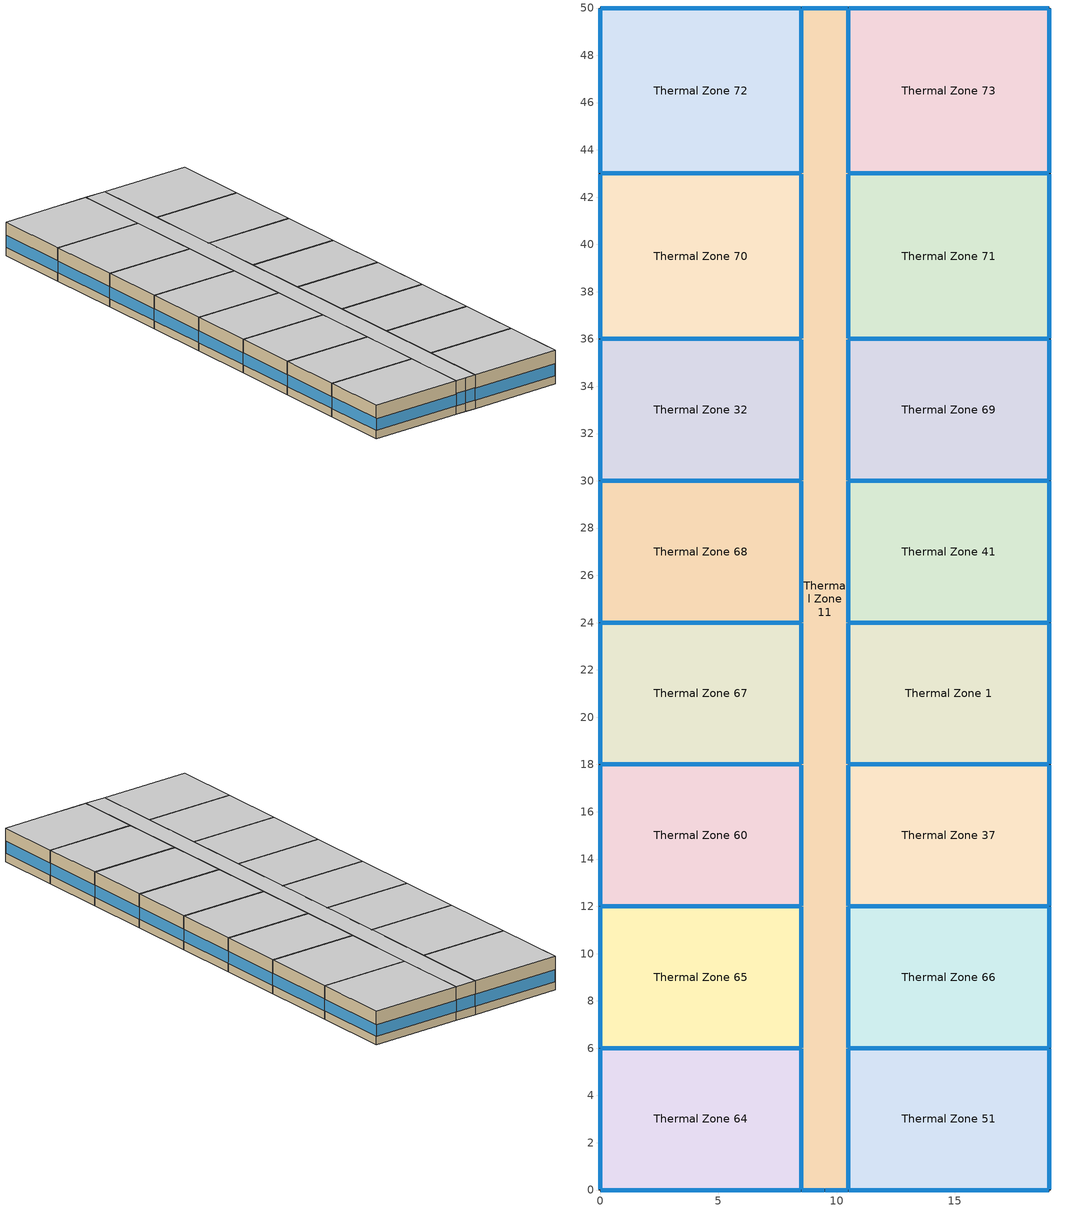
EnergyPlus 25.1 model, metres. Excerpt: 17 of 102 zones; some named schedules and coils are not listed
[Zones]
Thermal Zone 1
 floor to Thermal Zone 23 (Typical Interior Floor): 19,24 19,18 10.5,18 10.5,24 z9.14
 wall outside (Surface 416 c tbd (R 0.8x Solar 1.0x Therm 1.0x)): 19,18 19,24 z9.14:12.19
 wall to Thermal Zone 37 (Typical Interior Wall): 10.5,18 19,18 z9.14:12.19
 wall to Thermal Zone 11 (Typical Interior Wall): 10.5,24 10.5,18 z9.14:12.19
 wall to Thermal Zone 41 (Typical Interior Wall): 19,24 10.5,24 z9.14:12.19
 window (Customized Fenestration: u=3.36): 19,18.03 19,23.97 z9.91:10.98
 window inside (Typical Interior Window): 10.53,18 18.97,18 / 18.97,24 10.53,24 z10.14:11.06; 10.5,23.97 10.5,18.03 z10.14:11.07
 ceiling to Thermal Zone 82 (Typical Interior Ceiling): 19,18 19,24 10.5,24 10.5,18 z12.19
Thermal Zone 11
 floor to Thermal Zone 49 (Typical Interior Floor): 10.5,50 10.5,0 8.5,0 8.5,50 z9.14
 wall outside (Surface 360 c tbd (R 0.8x Solar 1.0x Therm 1.0x)): 9.5,0 10.5,0 z9.14:12.19
 wall outside (Surface 361 c tbd (R 0.8x Solar 1.0x Therm 1.0x)): 8.5,0 9.5,0 z9.14:12.19
 wall outside (Surface 370 c tbd (R 0.8x Solar 1.0x Therm 1.0x)): 10.5,50 8.5,50 z9.14:12.19
 wall to Thermal Zone 51 (Typical Interior Wall): 10.5,0 10.5,6 z9.14:12.19
 wall to Thermal Zone 64 (Typical Interior Wall): 8.5,6 8.5,0 z9.14:12.19
 wall to Thermal Zone 65 (Typical Interior Wall): 8.5,12 8.5,6 z9.14:12.19
 wall to Thermal Zone 60 (Typical Interior Wall): 8.5,18 8.5,12 z9.14:12.19
 wall to Thermal Zone 67 (Typical Interior Wall): 8.5,24 8.5,18 z9.14:12.19
 wall to Thermal Zone 68 (Typical Interior Wall): 8.5,30 8.5,24 z9.14:12.19
 wall to Thermal Zone 32 (Typical Interior Wall): 8.5,36 8.5,30 z9.14:12.19
 wall to Thermal Zone 70 (Typical Interior Wall): 8.5,43 8.5,36 z9.14:12.19
 wall to Thermal Zone 72 (Typical Interior Wall): 8.5,50 8.5,43 z9.14:12.19
 wall to Thermal Zone 73 (Typical Interior Wall): 10.5,43 10.5,50 z9.14:12.19
 wall to Thermal Zone 71 (Typical Interior Wall): 10.5,36 10.5,43 z9.14:12.19
 wall to Thermal Zone 69 (Typical Interior Wall): 10.5,30 10.5,36 z9.14:12.19
 wall to Thermal Zone 41 (Typical Interior Wall): 10.5,24 10.5,30 z9.14:12.19
 wall to Thermal Zone 37 (Typical Interior Wall): 10.5,12 10.5,18 z9.14:12.19
 wall to Thermal Zone 66 (Typical Interior Wall): 10.5,6 10.5,12 z9.14:12.19
 window inside (Typical Interior Window): 10.5,0.03 10.5,5.97 / 8.5,5.97 8.5,0.03 / 8.5,11.97 8.5,6.03 / 8.5,17.97 8.5,12.03 / 8.5,23.97 8.5,18.03 / 8.5,29.97 8.5,24.03 / 8.5,35.97 8.5,30.03 / 8.5,42.97 8.5,36.03 / 8.5,49.97 8.5,43.03 / 10.5,43.03 10.5,49.97 / 10.5,36.03 10.5,42.97 / 10.5,30.03 10.5,35.97 / 10.5,24.03 10.5,29.97 / 10.5,12.03 10.5,17.97 / 10.5,6.03 10.5,11.97 z10.14:11.07
 window (Customized Fenestration: u=3.36): 9.53,0 10.47,0 / 8.53,0 9.47,0 z9.91:11.03; 10.47,50 8.53,50 z9.91:11
 ceiling to Thermal Zone 75 (Typical Interior Ceiling): 10.5,0 10.5,50 8.5,50 8.5,0 z12.19
Thermal Zone 32
 floor to Thermal Zone 62 (Typical Interior Floor): 8.5,36 8.5,30 0,30 0,36 z9.14
 wall outside (Surface 434 c tbd (R 0.8x Solar 1.0x Therm 1.0x)): 0,36 0,30 z9.14:12.19
 wall to Thermal Zone 70 (Typical Interior Wall): 8.5,36 0,36 z9.14:12.19
 wall to Thermal Zone 68 (Typical Interior Wall): 0,30 8.5,30 z9.14:12.19
 window (Customized Fenestration: u=3.36): 0,35.97 0,30.03 z9.91:10.98
 window inside (Typical Interior Window): 8.47,36 0.03,36 / 0.03,30 8.47,30 z10.14:11.06
 ceiling to Thermal Zone 85 (Typical Interior Ceiling): 8.5,30 8.5,36 0,36 0,30 z12.19
Thermal Zone 37
 floor to Thermal Zone 56 (Typical Interior Floor): 19,18 19,12 10.5,12 10.5,18 z9.14
 wall outside (Surface 404 c tbd (R 0.8x Solar 1.0x Therm 1.0x)): 19,12 19,18 z9.14:12.19
 wall to Thermal Zone 66 (Typical Interior Wall): 10.5,12 19,12 z9.14:12.19
 window (Customized Fenestration: u=3.36): 19,12.03 19,17.97 z9.91:10.98
 window inside (Typical Interior Window): 10.53,12 18.97,12 z10.14:11.06
 ceiling to Thermal Zone 80 (Typical Interior Ceiling): 19,12 19,18 10.5,18 10.5,12 z12.19
Thermal Zone 41
 floor to Thermal Zone 35 (Typical Interior Floor): 19,30 19,24 10.5,24 10.5,30 z9.14
 wall outside (Surface 428 c tbd (R 0.8x Solar 1.0x Therm 1.0x)): 19,24 19,30 z9.14:12.19
 wall to Thermal Zone 69 (Typical Interior Wall): 19,30 10.5,30 z9.14:12.19
 window (Customized Fenestration: u=3.36): 19,24.03 19,29.97 z9.91:10.98
 window inside (Typical Interior Window): 18.97,30 10.53,30 z10.14:11.06
 ceiling to Thermal Zone 28 (Typical Interior Ceiling): 19,24 19,30 10.5,30 10.5,24 z12.19
Thermal Zone 51
 floor to Thermal Zone 50 (Typical Interior Floor): 19,6 19,0 10.5,0 10.5,6 z9.14
 wall outside (Surface 380 c tbd (R 0.8x Solar 1.0x Therm 1.0x)): 19,0 19,6 z9.14:12.19
 wall outside (Surface 381 c tbd (R 0.8x Solar 1.0x Therm 1.0x)): 10.5,0 19,0 z9.14:12.19
 wall to Thermal Zone 66 (Typical Interior Wall): 19,6 10.5,6 z9.14:12.19
 window (Customized Fenestration: u=3.36): 19,0.03 19,5.97 / 10.53,0 18.97,0 z9.91:10.98
 window inside (Typical Interior Window): 18.97,6 10.53,6 z10.14:11.06
 ceiling to Thermal Zone 76 (Typical Interior Ceiling): 19,0 19,6 10.5,6 10.5,0 z12.19
Thermal Zone 60
 floor to Thermal Zone 54 (Typical Interior Floor): 8.5,18 8.5,12 0,12 0,18 z9.14
 wall outside (Surface 400 c tbd (R 0.8x Solar 1.0x Therm 1.0x)): 0,18 0,12 z9.14:12.19
 wall to Thermal Zone 65 (Typical Interior Wall): 0,12 8.5,12 z9.14:12.19
 wall to Thermal Zone 67 (Typical Interior Wall): 8.5,18 0,18 z9.14:12.19
 window inside (Typical Interior Window): 0.03,12 8.47,12 / 8.47,18 0.03,18 z10.14:11.06
 window (Customized Fenestration: u=3.36): 0,17.97 0,12.03 z9.91:10.98
 ceiling to Thermal Zone 79 (Typical Interior Ceiling): 8.5,12 8.5,18 0,18 0,12 z12.19
Thermal Zone 64
 floor to Thermal Zone 47 (Typical Interior Floor): 8.5,6 8.5,0 0,0 0,6 z9.14
 wall outside (Surface 354 c tbd (R 0.8x Solar 1.0x Therm 1.0x)): 0,0 8.5,0 z9.14:12.19
 wall outside (Surface 355 c tbd (R 0.8x Solar 1.0x Therm 1.0x)): 0,6 0,0 z9.14:12.19
 wall to Thermal Zone 65 (Typical Interior Wall): 8.5,6 0,6 z9.14:12.19
 window (Customized Fenestration: u=3.36): 0.03,0 8.47,0 / 0,5.97 0,0.03 z9.91:10.98
 window inside (Typical Interior Window): 8.47,6 0.03,6 z10.14:11.06
 ceiling to Thermal Zone 74 (Typical Interior Ceiling): 8.5,0 8.5,6 0,6 0,0 z12.19
Thermal Zone 65
 floor to Thermal Zone 53 (Typical Interior Floor): 0,12 8.5,12 8.5,6 0,6 z9.14
 wall outside (Surface 388 c tbd (R 0.8x Solar 1.0x Therm 1.0x)): 0,12 0,6 z9.14:12.19
 window (Customized Fenestration: u=3.36): 0,11.97 0,6.03 z9.91:10.98
 ceiling to Thermal Zone 77 (Typical Interior Ceiling): 8.5,6 8.5,12 0,12 0,6 z12.19
Thermal Zone 66
 floor to Thermal Zone 14 (Typical Interior Floor): 19,12 19,6 10.5,6 10.5,12 z9.14
 wall outside (Surface 392 c tbd (R 0.8x Solar 1.0x Therm 1.0x)): 19,6 19,12 z9.14:12.19
 window (Customized Fenestration: u=3.36): 19,6.03 19,11.97 z9.91:10.98
 ceiling to Thermal Zone 78 (Typical Interior Ceiling): 19,6 19,12 10.5,12 10.5,6 z12.19
Thermal Zone 67
 floor to Thermal Zone 59 (Typical Interior Floor): 8.5,24 8.5,18 0,18 0,24 z9.14
 wall outside (Surface 412 c tbd (R 0.8x Solar 1.0x Therm 1.0x)): 0,24 0,18 z9.14:12.19
 wall to Thermal Zone 68 (Typical Interior Wall): 8.5,24 0,24 z9.14:12.19
 window (Customized Fenestration: u=3.36): 0,23.97 0,18.03 z9.91:10.98
 window inside (Typical Interior Window): 8.47,24 0.03,24 z10.14:11.06
 ceiling to Thermal Zone 81 (Typical Interior Ceiling): 8.5,18 8.5,24 0,24 0,18 z12.19
Thermal Zone 68
 floor to Thermal Zone 61 (Typical Interior Floor): 8.5,30 8.5,24 0,24 0,30 z9.14
 wall outside (Surface 422 c tbd (R 0.8x Solar 1.0x Therm 1.0x)): 0,30 0,24 z9.14:12.19
 window (Customized Fenestration: u=3.36): 0,29.97 0,24.03 z9.91:10.98
 ceiling to Thermal Zone 83 (Typical Interior Ceiling): 8.5,24 8.5,30 0,30 0,24 z12.19
Thermal Zone 69
 floor to Thermal Zone 58 (Typical Interior Floor): 19,36 19,30 10.5,30 10.5,36 z9.14
 wall outside (Surface 440 c tbd (R 0.8x Solar 1.0x Therm 1.0x)): 19,30 19,36 z9.14:12.19
 wall to Thermal Zone 71 (Typical Interior Wall): 19,36 10.5,36 z9.14:12.19
 window (Customized Fenestration: u=3.36): 19,30.03 19,35.97 z9.91:10.98
 window inside (Typical Interior Window): 18.97,36 10.53,36 z10.14:11.06
 ceiling to Thermal Zone 86 (Typical Interior Ceiling): 19,30 19,36 10.5,36 10.5,30 z12.19
Thermal Zone 70
 floor to Thermal Zone 42 (Typical Interior Floor): 8.5,43 8.5,36 0,36 0,43 z9.14
 wall outside (Surface 446 c tbd (R 0.8x Solar 1.0x Therm 1.0x)): 0,43 0,36 z9.14:12.19
 wall to Thermal Zone 72 (Typical Interior Wall): 8.5,43 0,43 z9.14:12.19
 window (Customized Fenestration: u=3.36): 0,42.97 0,36.03 z9.91:10.98
 window inside (Typical Interior Window): 8.47,43 0.03,43 z10.14:11.06
 ceiling to Thermal Zone 87 (Typical Interior Ceiling): 8.5,36 8.5,43 0,43 0,36 z12.19
Thermal Zone 71
 floor to Thermal Zone 63 (Typical Interior Floor): 19,43 19,36 10.5,36 10.5,43 z9.14
 wall outside (Surface 452 c tbd (R 0.8x Solar 1.0x Therm 1.0x)): 19,36 19,43 z9.14:12.19
 wall to Thermal Zone 73 (Typical Interior Wall): 19,43 10.5,43 z9.14:12.19
 window (Customized Fenestration: u=3.36): 19,36.03 19,42.97 z9.91:10.98
 window inside (Typical Interior Window): 18.97,43 10.53,43 z10.14:11.06
 ceiling to Thermal Zone 88 (Typical Interior Ceiling): 19,36 19,43 10.5,43 10.5,36 z12.19
Thermal Zone 72
 floor to Thermal Zone 52 (Typical Interior Floor): 8.5,50 8.5,43 0,43 0,50 z9.14
 wall outside (Surface 458 c tbd (R 0.8x Solar 1.0x Therm 1.0x)): 0,50 0,43 z9.14:12.19
 wall outside (Surface 459 c tbd (R 0.8x Solar 1.0x Therm 1.0x)): 8.5,50 0,50 z9.14:12.19
 window (Customized Fenestration: u=3.36): 0,49.97 0,43.03 / 8.47,50 0.03,50 z9.91:10.98
 ceiling to Thermal Zone 89 (Typical Interior Ceiling): 8.5,43 8.5,50 0,50 0,43 z12.19
Thermal Zone 73
 floor to Thermal Zone 20 (Typical Interior Floor): 19,50 19,43 10.5,43 10.5,50 z9.14
 wall outside (Surface 465 c tbd (R 0.8x Solar 1.0x Therm 1.0x)): 19,50 10.5,50 z9.14:12.19
 wall outside (Surface 466 c tbd (R 0.8x Solar 1.0x Therm 1.0x)): 19,43 19,50 z9.14:12.19
 window (Customized Fenestration: u=3.36): 18.97,50 10.53,50 / 19,43.03 19,49.97 z9.91:10.98
 ceiling to Thermal Zone 90 (Typical Interior Ceiling): 19,43 19,50 10.5,50 10.5,43 z12.19
[Building]
Building 1
[Site:Location]
Montreal-Trudeau Intl AP: Latitude {deg}=45.4706; Longitude {deg}=-73.7408; Time Zone {hr}=-5; Elevation {m}=36; Keep Site Location Information=No
[SizingPeriod:DesignDay] Month=7; Day of Month=21; Day Type=SummerDesignDay; Daily Dry-Bulb Temperature Range {deltaC}=9.3; Dry-Bulb Temperature Range Modifier Type=DefaultMultipliers; Barometric Pressure {Pa}=100893; Wind Speed {m/s}=4.9; Wind Direction {deg}=220; Rain Indicator=No; Snow Indicator=No; Daylight Saving Time Indicator=No; Solar Model Indicator=ASHRAETau; ASHRAE Clear Sky Optical Depth for Beam Irradiance (taub)=0.465; ASHRAE Clear Sky Optical Depth for Diffuse Irradiance (taud)=1.966; Begin Environment Reset Mode=FullResetAtBeginEnvironment
Name | Maximum Dry-Bulb Temperature {C} | Humidity Condition Type | Wetbulb or DewPoint at Maximum Dry-Bulb {C} | Enthalpy at Maximum Dry-Bulb {J/kg}
Montreal Int'l Ann Clg .4% Condns DB=>MWB | 30 | Wetbulb | 22.1
Montreal Int'l Ann Clg .4% Condns DP=>MDB | 26 | Dewpoint | 21.6
Montreal Int'l Ann Clg .4% Condns Enth=>MDB | 28.1 | Enthalpy |  | 69300
Montreal Int'l Ann Clg .4% Condns WB=>MDB | 28.1 | Wetbulb | 23.2
[Material] Thermal Absorptance=0.9
Name | Roughness | Thickness {m} | Conductivity {W/m-K} | Density {kg/m3} | Specific Heat {J/kg-K} | Solar Absorptance | Visible Absorptance
100mm Normalweight concrete floor | MediumRough | 0.1016 | 2.31045 | 2322 | 832.557 | 0.7 | 0.7
AQNC2024brick (fired clay) (R 0.8x Solar 1.0x Therm 1.0x) 100; AQNC2024brick (fired clay) (R 0.8x Solar 1.0x Therm 1.0x) 101; AQNC2024brick (fired clay) (R 0.8x Solar 1.0x Therm 1.0x) 102; AQNC2024brick (fired clay) (R 0.8x Solar 1.0x Therm 1.0x) 103; AQNC2024brick (fired clay) (R 0.8x Solar 1.0x Therm 1.0x) 106; AQNC2024brick (fired clay) (R 0.8x Solar 1.0x Therm 1.0x) 107; AQNC2024brick (fired clay) (R 0.8x Solar 1.0x Therm 1.0x) 108; AQNC2024brick (fired clay) (R 0.8x Solar 1.0x Therm 1.0x) 109; AQNC2024brick (fired clay) (R 0.8x Solar 1.0x Therm 1.0x) 110; AQNC2024brick (fired clay) (R 0.8x Solar 1.0x Therm 1.0x) 111; AQNC2024brick (fired clay) (R 0.8x Solar 1.0x Therm 1.0x) 112; AQNC2024brick (fired clay) (R 0.8x Solar 1.0x Therm 1.0x) 28; AQNC2024brick (fired clay) (R 0.8x Solar 1.0x Therm 1.0x) 31; AQNC2024brick (fired clay) (R 0.8x Solar 1.0x Therm 1.0x) 40; AQNC2024brick (fired clay) (R 0.8x Solar 1.0x Therm 1.0x) 43; AQNC2024brick (fired clay) (R 0.8x Solar 1.0x Therm 1.0x) 48; AQNC2024brick (fired clay) (R 0.8x Solar 1.0x Therm 1.0x) 56; AQNC2024brick (fired clay) (R 0.8x Solar 1.0x Therm 1.0x) 67; AQNC2024brick (fired clay) (R 0.8x Solar 1.0x Therm 1.0x) 83; AQNC2024brick (fired clay) (R 0.8x Solar 1.0x Therm 1.0x) 85; AQNC2024brick (fired clay) (R 0.8x Solar 1.0x Therm 1.0x) 87; AQNC2024brick (fired clay) (R 0.8x Solar 1.0x Therm 1.0x) 97; AQNC2024brick (fired clay) (R 0.8x Solar 1.0x Therm 1.0x) 98 | MediumRough | 0.08 | 1.43 | 2400 | 840 | 0.7 | 0.7
AQNC2024gypsum board (R 0.8x Solar 1.0x Therm 1.0x) 100; AQNC2024gypsum board (R 0.8x Solar 1.0x Therm 1.0x) 101; AQNC2024gypsum board (R 0.8x Solar 1.0x Therm 1.0x) 102; AQNC2024gypsum board (R 0.8x Solar 1.0x Therm 1.0x) 103; AQNC2024gypsum board (R 0.8x Solar 1.0x Therm 1.0x) 106; AQNC2024gypsum board (R 0.8x Solar 1.0x Therm 1.0x) 107; AQNC2024gypsum board (R 0.8x Solar 1.0x Therm 1.0x) 108; AQNC2024gypsum board (R 0.8x Solar 1.0x Therm 1.0x) 109; AQNC2024gypsum board (R 0.8x Solar 1.0x Therm 1.0x) 110; AQNC2024gypsum board (R 0.8x Solar 1.0x Therm 1.0x) 111; AQNC2024gypsum board (R 0.8x Solar 1.0x Therm 1.0x) 112; AQNC2024gypsum board (R 0.8x Solar 1.0x Therm 1.0x) 28; AQNC2024gypsum board (R 0.8x Solar 1.0x Therm 1.0x) 31; AQNC2024gypsum board (R 0.8x Solar 1.0x Therm 1.0x) 40; AQNC2024gypsum board (R 0.8x Solar 1.0x Therm 1.0x) 43; AQNC2024gypsum board (R 0.8x Solar 1.0x Therm 1.0x) 48; AQNC2024gypsum board (R 0.8x Solar 1.0x Therm 1.0x) 56; AQNC2024gypsum board (R 0.8x Solar 1.0x Therm 1.0x) 67; AQNC2024gypsum board (R 0.8x Solar 1.0x Therm 1.0x) 83; AQNC2024gypsum board (R 0.8x Solar 1.0x Therm 1.0x) 85; AQNC2024gypsum board (R 0.8x Solar 1.0x Therm 1.0x) 87; AQNC2024gypsum board (R 0.8x Solar 1.0x Therm 1.0x) 97; AQNC2024gypsum board (R 0.8x Solar 1.0x Therm 1.0x) 98 | MediumRough | 0.08 | 0.159 | 800 | 1090 | 0.7 | 0.7
AQNC2024Stucco 25 mm (R 0.8x Solar 1.0x Therm 1.0x) 100; AQNC2024Stucco 25 mm (R 0.8x Solar 1.0x Therm 1.0x) 101; AQNC2024Stucco 25 mm (R 0.8x Solar 1.0x Therm 1.0x) 102; AQNC2024Stucco 25 mm (R 0.8x Solar 1.0x Therm 1.0x) 103; AQNC2024Stucco 25 mm (R 0.8x Solar 1.0x Therm 1.0x) 106; AQNC2024Stucco 25 mm (R 0.8x Solar 1.0x Therm 1.0x) 107; AQNC2024Stucco 25 mm (R 0.8x Solar 1.0x Therm 1.0x) 108; AQNC2024Stucco 25 mm (R 0.8x Solar 1.0x Therm 1.0x) 109; AQNC2024Stucco 25 mm (R 0.8x Solar 1.0x Therm 1.0x) 110; AQNC2024Stucco 25 mm (R 0.8x Solar 1.0x Therm 1.0x) 111; AQNC2024Stucco 25 mm (R 0.8x Solar 1.0x Therm 1.0x) 112; AQNC2024Stucco 25 mm (R 0.8x Solar 1.0x Therm 1.0x) 28; AQNC2024Stucco 25 mm (R 0.8x Solar 1.0x Therm 1.0x) 31; AQNC2024Stucco 25 mm (R 0.8x Solar 1.0x Therm 1.0x) 40; AQNC2024Stucco 25 mm (R 0.8x Solar 1.0x Therm 1.0x) 43; AQNC2024Stucco 25 mm (R 0.8x Solar 1.0x Therm 1.0x) 48; AQNC2024Stucco 25 mm (R 0.8x Solar 1.0x Therm 1.0x) 56; AQNC2024Stucco 25 mm (R 0.8x Solar 1.0x Therm 1.0x) 67; AQNC2024Stucco 25 mm (R 0.8x Solar 1.0x Therm 1.0x) 83; AQNC2024Stucco 25 mm (R 0.8x Solar 1.0x Therm 1.0x) 85; AQNC2024Stucco 25 mm (R 0.8x Solar 1.0x Therm 1.0x) 87; AQNC2024Stucco 25 mm (R 0.8x Solar 1.0x Therm 1.0x) 97; AQNC2024Stucco 25 mm (R 0.8x Solar 1.0x Therm 1.0x) 98 | MediumRough | 0.02 | 0.159 | 800 | 1090 | 0.7 | 0.7
G01 13mm gypsum board | Smooth | 0.0127 | 0.160031 | 800.001 | 1090.73 | 0.7 | 0.5
G05 25mm wood | MediumSmooth | 0.0254 | 0.15 | 608 | 1630 | 0.5 | 0.5
Surface 354 m tbd (R 0.8x Solar 1.0x Therm 1.0x); Surface 381 m tbd (R 0.8x Solar 1.0x Therm 1.0x); Surface 459 m tbd (R 0.8x Solar 1.0x Therm 1.0x); Surface 465 m tbd (R 0.8x Solar 1.0x Therm 1.0x) | MediumRough | 0.08 | 0.101879 | 15 | 1500 | 0.7 | 0.7
Surface 355 m tbd (R 0.8x Solar 1.0x Therm 1.0x); Surface 380 m tbd (R 0.8x Solar 1.0x Therm 1.0x) | MediumRough | 0.08 | 0.104865 | 15 | 1500 | 0.7 | 0.7
Surface 360 m tbd (R 0.8x Solar 1.0x Therm 1.0x); Surface 361 m tbd (R 0.8x Solar 1.0x Therm 1.0x) | MediumRough | 0.08 | 0.124682 | 15 | 1500 | 0.7 | 0.7
Surface 370 m tbd (R 0.8x Solar 1.0x Therm 1.0x) | MediumRough | 0.08 | 0.109301 | 15 | 1500 | 0.7 | 0.7
Surface 388 m tbd (R 0.8x Solar 1.0x Therm 1.0x); Surface 392 m tbd (R 0.8x Solar 1.0x Therm 1.0x); Surface 400 m tbd (R 0.8x Solar 1.0x Therm 1.0x); Surface 404 m tbd (R 0.8x Solar 1.0x Therm 1.0x); Surface 412 m tbd (R 0.8x Solar 1.0x Therm 1.0x); Surface 416 m tbd (R 0.8x Solar 1.0x Therm 1.0x); Surface 422 m tbd (R 0.8x Solar 1.0x Therm 1.0x); Surface 428 m tbd (R 0.8x Solar 1.0x Therm 1.0x); Surface 434 m tbd (R 0.8x Solar 1.0x Therm 1.0x); Surface 440 m tbd (R 0.8x Solar 1.0x Therm 1.0x) | MediumRough | 0.08 | 0.0995079 | 15 | 1500 | 0.7 | 0.7
Surface 446 m tbd (R 0.8x Solar 1.0x Therm 1.0x); Surface 452 m tbd (R 0.8x Solar 1.0x Therm 1.0x) | MediumRough | 0.08 | 0.0988219 | 15 | 1500 | 0.7 | 0.7
Surface 458 m tbd (R 0.8x Solar 1.0x Therm 1.0x); Surface 466 m tbd (R 0.8x Solar 1.0x Therm 1.0x) | MediumRough | 0.08 | 0.103414 | 15 | 1500 | 0.7 | 0.7
[Material:NoMass]
CP02 CARPET PAD 3: Roughness=Smooth; Thermal Resistance {m2-K/W}=0.21648; Thermal Absorptance=0.9; Solar Absorptance=0.7; Visible Absorptance=0.8
[WindowMaterial:Glazing]
Clear 3mm 1: Optical Data Type=SpectralAverage; Thickness {m}=0.003; Solar Transmittance at Normal Incidence=0.837; Front Side Solar Reflectance at Normal Incidence=0.075; Back Side Solar Reflectance at Normal Incidence=0.075; Visible Transmittance at Normal Incidence=0.898; Front Side Visible Reflectance at Normal Incidence=0.081; Back Side Visible Reflectance at Normal Incidence=0.081; Infrared Transmittance at Normal Incidence=0; Front Side Infrared Hemispherical Emissivity=0.84; Back Side Infrared Hemispherical Emissivity=0.84; Conductivity {W/m-K}=0.9; Dirt Correction Factor for Solar and Visible Transmittance=1; Solar Diffusing=No
[WindowMaterial:SimpleGlazingSystem]
Fenestration U=3.32 0.66 1: U-Factor {W/m2-K}=3.32; Solar Heat Gain Coefficient=0.66; Visible Transmittance=0.21
[Construction]
Customized Fenestration: u=3.36: Fenestration U=3.32 0.66 1
Interior Partition 1: G05 25mm wood
Surface 354 c tbd (R 0.8x Solar 1.0x Therm 1.0x): AQNC2024Stucco 25 mm (R 0.8x Solar 1.0x Therm 1.0x) 48, AQNC2024brick (fired clay) (R 0.8x Solar 1.0x Therm 1.0x) 48, Surface 354 m tbd (R 0.8x Solar 1.0x Therm 1.0x), AQNC2024gypsum board (R 0.8x Solar 1.0x Therm 1.0x) 48
Surface 355 c tbd (R 0.8x Solar 1.0x Therm 1.0x): AQNC2024Stucco 25 mm (R 0.8x Solar 1.0x Therm 1.0x) 97, AQNC2024brick (fired clay) (R 0.8x Solar 1.0x Therm 1.0x) 97, Surface 355 m tbd (R 0.8x Solar 1.0x Therm 1.0x), AQNC2024gypsum board (R 0.8x Solar 1.0x Therm 1.0x) 97
Surface 360 c tbd (R 0.8x Solar 1.0x Therm 1.0x): AQNC2024Stucco 25 mm (R 0.8x Solar 1.0x Therm 1.0x) 67, AQNC2024brick (fired clay) (R 0.8x Solar 1.0x Therm 1.0x) 67, Surface 360 m tbd (R 0.8x Solar 1.0x Therm 1.0x), AQNC2024gypsum board (R 0.8x Solar 1.0x Therm 1.0x) 67
Surface 361 c tbd (R 0.8x Solar 1.0x Therm 1.0x): AQNC2024Stucco 25 mm (R 0.8x Solar 1.0x Therm 1.0x) 28, AQNC2024brick (fired clay) (R 0.8x Solar 1.0x Therm 1.0x) 28, Surface 361 m tbd (R 0.8x Solar 1.0x Therm 1.0x), AQNC2024gypsum board (R 0.8x Solar 1.0x Therm 1.0x) 28
Surface 370 c tbd (R 0.8x Solar 1.0x Therm 1.0x): AQNC2024Stucco 25 mm (R 0.8x Solar 1.0x Therm 1.0x) 43, AQNC2024brick (fired clay) (R 0.8x Solar 1.0x Therm 1.0x) 43, Surface 370 m tbd (R 0.8x Solar 1.0x Therm 1.0x), AQNC2024gypsum board (R 0.8x Solar 1.0x Therm 1.0x) 43
Surface 380 c tbd (R 0.8x Solar 1.0x Therm 1.0x): AQNC2024Stucco 25 mm (R 0.8x Solar 1.0x Therm 1.0x) 100, AQNC2024brick (fired clay) (R 0.8x Solar 1.0x Therm 1.0x) 100, Surface 380 m tbd (R 0.8x Solar 1.0x Therm 1.0x), AQNC2024gypsum board (R 0.8x Solar 1.0x Therm 1.0x) 100
Surface 381 c tbd (R 0.8x Solar 1.0x Therm 1.0x): AQNC2024Stucco 25 mm (R 0.8x Solar 1.0x Therm 1.0x) 101, AQNC2024brick (fired clay) (R 0.8x Solar 1.0x Therm 1.0x) 101, Surface 381 m tbd (R 0.8x Solar 1.0x Therm 1.0x), AQNC2024gypsum board (R 0.8x Solar 1.0x Therm 1.0x) 101
Surface 388 c tbd (R 0.8x Solar 1.0x Therm 1.0x): AQNC2024Stucco 25 mm (R 0.8x Solar 1.0x Therm 1.0x) 87, AQNC2024brick (fired clay) (R 0.8x Solar 1.0x Therm 1.0x) 87, Surface 388 m tbd (R 0.8x Solar 1.0x Therm 1.0x), AQNC2024gypsum board (R 0.8x Solar 1.0x Therm 1.0x) 87
Surface 392 c tbd (R 0.8x Solar 1.0x Therm 1.0x): AQNC2024Stucco 25 mm (R 0.8x Solar 1.0x Therm 1.0x) 102, AQNC2024brick (fired clay) (R 0.8x Solar 1.0x Therm 1.0x) 102, Surface 392 m tbd (R 0.8x Solar 1.0x Therm 1.0x), AQNC2024gypsum board (R 0.8x Solar 1.0x Therm 1.0x) 102
Surface 400 c tbd (R 0.8x Solar 1.0x Therm 1.0x): AQNC2024Stucco 25 mm (R 0.8x Solar 1.0x Therm 1.0x) 31, AQNC2024brick (fired clay) (R 0.8x Solar 1.0x Therm 1.0x) 31, Surface 400 m tbd (R 0.8x Solar 1.0x Therm 1.0x), AQNC2024gypsum board (R 0.8x Solar 1.0x Therm 1.0x) 31
Surface 404 c tbd (R 0.8x Solar 1.0x Therm 1.0x): AQNC2024Stucco 25 mm (R 0.8x Solar 1.0x Therm 1.0x) 103, AQNC2024brick (fired clay) (R 0.8x Solar 1.0x Therm 1.0x) 103, Surface 404 m tbd (R 0.8x Solar 1.0x Therm 1.0x), AQNC2024gypsum board (R 0.8x Solar 1.0x Therm 1.0x) 103
Surface 412 c tbd (R 0.8x Solar 1.0x Therm 1.0x): AQNC2024Stucco 25 mm (R 0.8x Solar 1.0x Therm 1.0x) 56, AQNC2024brick (fired clay) (R 0.8x Solar 1.0x Therm 1.0x) 56, Surface 412 m tbd (R 0.8x Solar 1.0x Therm 1.0x), AQNC2024gypsum board (R 0.8x Solar 1.0x Therm 1.0x) 56
Surface 416 c tbd (R 0.8x Solar 1.0x Therm 1.0x): AQNC2024Stucco 25 mm (R 0.8x Solar 1.0x Therm 1.0x) 85, AQNC2024brick (fired clay) (R 0.8x Solar 1.0x Therm 1.0x) 85, Surface 416 m tbd (R 0.8x Solar 1.0x Therm 1.0x), AQNC2024gypsum board (R 0.8x Solar 1.0x Therm 1.0x) 85
Surface 422 c tbd (R 0.8x Solar 1.0x Therm 1.0x): AQNC2024Stucco 25 mm (R 0.8x Solar 1.0x Therm 1.0x) 106, AQNC2024brick (fired clay) (R 0.8x Solar 1.0x Therm 1.0x) 106, Surface 422 m tbd (R 0.8x Solar 1.0x Therm 1.0x), AQNC2024gypsum board (R 0.8x Solar 1.0x Therm 1.0x) 106
Surface 428 c tbd (R 0.8x Solar 1.0x Therm 1.0x): AQNC2024Stucco 25 mm (R 0.8x Solar 1.0x Therm 1.0x) 98, AQNC2024brick (fired clay) (R 0.8x Solar 1.0x Therm 1.0x) 98, Surface 428 m tbd (R 0.8x Solar 1.0x Therm 1.0x), AQNC2024gypsum board (R 0.8x Solar 1.0x Therm 1.0x) 98
Surface 434 c tbd (R 0.8x Solar 1.0x Therm 1.0x): AQNC2024Stucco 25 mm (R 0.8x Solar 1.0x Therm 1.0x) 107, AQNC2024brick (fired clay) (R 0.8x Solar 1.0x Therm 1.0x) 107, Surface 434 m tbd (R 0.8x Solar 1.0x Therm 1.0x), AQNC2024gypsum board (R 0.8x Solar 1.0x Therm 1.0x) 107
Surface 440 c tbd (R 0.8x Solar 1.0x Therm 1.0x): AQNC2024Stucco 25 mm (R 0.8x Solar 1.0x Therm 1.0x) 108, AQNC2024brick (fired clay) (R 0.8x Solar 1.0x Therm 1.0x) 108, Surface 440 m tbd (R 0.8x Solar 1.0x Therm 1.0x), AQNC2024gypsum board (R 0.8x Solar 1.0x Therm 1.0x) 108
Surface 446 c tbd (R 0.8x Solar 1.0x Therm 1.0x): AQNC2024Stucco 25 mm (R 0.8x Solar 1.0x Therm 1.0x) 109, AQNC2024brick (fired clay) (R 0.8x Solar 1.0x Therm 1.0x) 109, Surface 446 m tbd (R 0.8x Solar 1.0x Therm 1.0x), AQNC2024gypsum board (R 0.8x Solar 1.0x Therm 1.0x) 109
Surface 452 c tbd (R 0.8x Solar 1.0x Therm 1.0x): AQNC2024Stucco 25 mm (R 0.8x Solar 1.0x Therm 1.0x) 83, AQNC2024brick (fired clay) (R 0.8x Solar 1.0x Therm 1.0x) 83, Surface 452 m tbd (R 0.8x Solar 1.0x Therm 1.0x), AQNC2024gypsum board (R 0.8x Solar 1.0x Therm 1.0x) 83
Surface 458 c tbd (R 0.8x Solar 1.0x Therm 1.0x): AQNC2024Stucco 25 mm (R 0.8x Solar 1.0x Therm 1.0x) 40, AQNC2024brick (fired clay) (R 0.8x Solar 1.0x Therm 1.0x) 40, Surface 458 m tbd (R 0.8x Solar 1.0x Therm 1.0x), AQNC2024gypsum board (R 0.8x Solar 1.0x Therm 1.0x) 40
Surface 459 c tbd (R 0.8x Solar 1.0x Therm 1.0x): AQNC2024Stucco 25 mm (R 0.8x Solar 1.0x Therm 1.0x) 110, AQNC2024brick (fired clay) (R 0.8x Solar 1.0x Therm 1.0x) 110, Surface 459 m tbd (R 0.8x Solar 1.0x Therm 1.0x), AQNC2024gypsum board (R 0.8x Solar 1.0x Therm 1.0x) 110
Surface 465 c tbd (R 0.8x Solar 1.0x Therm 1.0x): AQNC2024Stucco 25 mm (R 0.8x Solar 1.0x Therm 1.0x) 111, AQNC2024brick (fired clay) (R 0.8x Solar 1.0x Therm 1.0x) 111, Surface 465 m tbd (R 0.8x Solar 1.0x Therm 1.0x), AQNC2024gypsum board (R 0.8x Solar 1.0x Therm 1.0x) 111
Surface 466 c tbd (R 0.8x Solar 1.0x Therm 1.0x): AQNC2024Stucco 25 mm (R 0.8x Solar 1.0x Therm 1.0x) 112, AQNC2024brick (fired clay) (R 0.8x Solar 1.0x Therm 1.0x) 112, Surface 466 m tbd (R 0.8x Solar 1.0x Therm 1.0x), AQNC2024gypsum board (R 0.8x Solar 1.0x Therm 1.0x) 112
Typical Interior Ceiling: CP02 CARPET PAD 3, 100mm Normalweight concrete floor
Typical Interior Floor: 100mm Normalweight concrete floor, CP02 CARPET PAD 3
Typical Interior Wall: G01 13mm gypsum board, G01 13mm gypsum board
Typical Interior Window: Clear 3mm 1
[Zone] Multiplier=1; Part of Total Floor Area=Yes
Thermal Zone 1; Thermal Zone 11; Thermal Zone 32; Thermal Zone 37; Thermal Zone 41; Thermal Zone 51; Thermal Zone 60; Thermal Zone 64; Thermal Zone 65; Thermal Zone 66; Thermal Zone 67; Thermal Zone 68; Thermal Zone 69; Thermal Zone 70; Thermal Zone 71; Thermal Zone 72; Thermal Zone 73
[Space]
Name | Zone | Space Type
Space 409 | Thermal Zone 1 | MURB small 1
Space 402 | Thermal Zone 11 | MURB lobby 1
Space 412 | Thermal Zone 32 | MURB small 1
Space 407 | Thermal Zone 37 | MURB small 1
Space 411 | Thermal Zone 41 | MURB small 1
Space 403 | Thermal Zone 51 | MURB small 1
Space 406 | Thermal Zone 60 | MURB small 1
Space 401 | Thermal Zone 64 | MURB small 1
Space 404 | Thermal Zone 65 | MURB small 1
Space 405 | Thermal Zone 66 | MURB small 1
Space 408 | Thermal Zone 67 | MURB small 1
Space 410 | Thermal Zone 68 | MURB small 1
Space 413 | Thermal Zone 69 | MURB small 1
Space 414 | Thermal Zone 70 | MURB small 1
Space 415 | Thermal Zone 71 | MURB small 1
Space 416 | Thermal Zone 72 | MURB small 1
Space 417 | Thermal Zone 73 | MURB small 1
[SpaceList]
MURB small 1: Space 409, Space 101, Space 108, Space 603, Space 104, Space 105, Space 103, Space 106, Space 107, Space 215, Space 109, Space 305, Space 110, Space 203, Space 201, Space 111, Space 112, Space 317, Space 113, Space 114, Space 309, Space 115, Space 614, Space 116, Space 117, Space 511, Space 206, Space 204, Space 205, Space 207, Space 311, Space 208, Space 407, Space 209, Space 210, Space 211, Space 314, Space 212, Space 213, Space 214, Space 216, Space 301, Space 217, Space 303, Space 403, Space 316, Space 304, Space 306, Space 611, Space 307, Space 608, Space 313, Space 308, Space 406, Space 310, Space 312, Space 315, Space 401, Space 506, Space 404, Space 405, Space 408, Space 410, Space 411, Space 412, Space 413, Space 414, Space 415, Space 416, Space 417, Space 501, Space 503, Space 504, Space 505, Space 507, Space 508, Space 509, Space 617, Space 510, Space 604, Space 512, Space 513, Space 514, Space 515, Space 516, Space 517, Space 601, Space 602, Space 605, Space 606, Space 607, Space 609, Space 610, Space 612, Space 613, Space 615, Space 616
MURB lobby 1: Space 102, Space 402, Space 202, Space 302, Space 502
[InternalMass] Construction=Interior Partition 1
Name | Zone or ZoneList | Space or SpaceList | Surface Area {m2}
Space 409 Internal Mass 1 | Thermal Zone 1 | Space 409 | 102
Space 407 Internal Mass 1 | Thermal Zone 37 | Space 407 | 102
Space 403 Internal Mass 1 | Thermal Zone 51 | Space 403 | 102
Space 406 Internal Mass 1 | Thermal Zone 60 | Space 406 | 102
Space 401 Internal Mass 1 | Thermal Zone 64 | Space 401 | 102
Space 404 Internal Mass 1 | Thermal Zone 65 | Space 404 | 102
Space 405 Internal Mass 1 | Thermal Zone 66 | Space 405 | 102
Space 408 Internal Mass 1 | Thermal Zone 67 | Space 408 | 102
Space 410 Internal Mass 1 | Thermal Zone 68 | Space 410 | 102
Space 411 Internal Mass 1 | Thermal Zone 41 | Space 411 | 102
Space 412 Internal Mass 1 | Thermal Zone 32 | Space 412 | 102
Space 413 Internal Mass 1 | Thermal Zone 69 | Space 413 | 102
Space 414 Internal Mass 1 | Thermal Zone 70 | Space 414 | 119
Space 415 Internal Mass 1 | Thermal Zone 71 | Space 415 | 119
Space 416 Internal Mass 1 | Thermal Zone 72 | Space 416 | 119
Space 417 Internal Mass 1 | Thermal Zone 73 | Space 417 | 119
Space 402 Internal Mass 2 | Thermal Zone 11 | Space 402 | 200
[Lights]
Lights 1: Zone or ZoneList or Space or SpaceList=MURB small 1; Schedule=Eclairageint 1; Design Level Calculation Method=LightingLevel; Lighting Level {W}=241.35; Fraction Radiant=0.4; Fraction Visible=0.2; Fraction Replaceable=1
[People]
People 2: Zone or ZoneList or Space or SpaceList=MURB small 1; Number of People Schedule=MidriseApartment Apartment Occ 2; Number of People Calculation Method=People/Area; People per Floor Area {person/m2}=0.0283091; Fraction Radiant=0.3; Activity Level Schedule=MidriseApartment Activity 2
[ElectricEquipment] Zone or ZoneList or Space or SpaceList=MURB small 1; Design Level Calculation Method=EquipmentLevel
Name | Schedule | Design Level {W} | Fraction Latent | Fraction Radiant | Fraction Lost
Electric Equipment 10 5.0 percent reduction | Secheuse | 262.865 | 0 | 0.2 | 0.8
Electric Equipment 2 5.0 percent reduction | Autres | 703 |  | 0.2
Electric Equipment 4 5.0 percent reduction | Chaufeau | 894.52 | 0.1 | 0 | 0.9
Electric Equipment 5 5.0 percent reduction | Congelateur | 16.5775 | 0.1 | 0 | 0.9
Electric Equipment 6 5.0 percent reduction | Fourcuisiniere | 297.35 | 0.1 | 0.2 | 0.1
Electric Equipment 7 5.0 percent reduction | Laveuse | 26.429 | 0 | 0.2 | 0.1
Electric Equipment 8 5.0 percent reduction | Lavevaisselle | 29.0605 | 0.1 | 0.1 | 0.8
Electric Equipment 9 5.0 percent reduction | Refrigerateur | 110.941 | 0.1 | 0 | 0
[ZoneInfiltration:DesignFlowRate] Design Flow Rate Calculation Method=Flow/ExteriorArea; Flow Rate per Exterior Surface Area {m3/s-m2}=0.00070258; Constant Term Coefficient=0.107472; Temperature Term Coefficient=0.0119911; Velocity Term Coefficient=0; Velocity Squared Term Coefficient=0.0134792; Density Basis=Outdoor
Name | Zone or ZoneList or Space or SpaceList | Schedule
Space 409 HVAC Off Infiltration | Space 409 | Infiltration HVAC Off Schedule
Space 409 HVAC On Infiltration | Space 409 | Infiltration HVAC On Schedule
Space 402 HVAC Off Infiltration | Space 402 | Infiltration HVAC Off Schedule
Space 402 HVAC On Infiltration | Space 402 | Infiltration HVAC On Schedule
Space 412 HVAC Off Infiltration | Space 412 | Infiltration HVAC Off Schedule
Space 412 HVAC On Infiltration | Space 412 | Infiltration HVAC On Schedule
Space 407 HVAC Off Infiltration | Space 407 | Infiltration HVAC Off Schedule
Space 407 HVAC On Infiltration | Space 407 | Infiltration HVAC On Schedule
Space 411 HVAC Off Infiltration | Space 411 | Infiltration HVAC Off Schedule
Space 411 HVAC On Infiltration | Space 411 | Infiltration HVAC On Schedule
Space 403 HVAC Off Infiltration | Space 403 | Infiltration HVAC Off Schedule
Space 403 HVAC On Infiltration | Space 403 | Infiltration HVAC On Schedule
Space 406 HVAC Off Infiltration | Space 406 | Infiltration HVAC Off Schedule
Space 406 HVAC On Infiltration | Space 406 | Infiltration HVAC On Schedule
Space 401 HVAC Off Infiltration | Space 401 | Infiltration HVAC Off Schedule
Space 401 HVAC On Infiltration | Space 401 | Infiltration HVAC On Schedule
Space 404 HVAC Off Infiltration | Space 404 | Infiltration HVAC Off Schedule
Space 404 HVAC On Infiltration | Space 404 | Infiltration HVAC On Schedule
Space 405 HVAC Off Infiltration | Space 405 | Infiltration HVAC Off Schedule
Space 405 HVAC On Infiltration | Space 405 | Infiltration HVAC On Schedule
Space 408 HVAC Off Infiltration | Space 408 | Infiltration HVAC Off Schedule
Space 408 HVAC On Infiltration | Space 408 | Infiltration HVAC On Schedule
Space 410 HVAC Off Infiltration | Space 410 | Infiltration HVAC Off Schedule
Space 410 HVAC On Infiltration | Space 410 | Infiltration HVAC On Schedule
Space 413 HVAC Off Infiltration | Space 413 | Infiltration HVAC Off Schedule
Space 413 HVAC On Infiltration | Space 413 | Infiltration HVAC On Schedule
Space 414 HVAC Off Infiltration | Space 414 | Infiltration HVAC Off Schedule
Space 414 HVAC On Infiltration | Space 414 | Infiltration HVAC On Schedule
Space 415 HVAC Off Infiltration | Space 415 | Infiltration HVAC Off Schedule
Space 415 HVAC On Infiltration | Space 415 | Infiltration HVAC On Schedule
Space 416 HVAC Off Infiltration | Space 416 | Infiltration HVAC Off Schedule
Space 416 HVAC On Infiltration | Space 416 | Infiltration HVAC On Schedule
Space 417 HVAC Off Infiltration | Space 417 | Infiltration HVAC Off Schedule
Space 417 HVAC On Infiltration | Space 417 | Infiltration HVAC On Schedule
[ZoneControl:Thermostat] Temperature Difference Between Cutout And Setpoint {deltaC}=0
Name | Zone or ZoneList | Control Type Schedule | Control 1
Thermal Zone 1 Thermostat | Thermal Zone 1 | Thermal Zone 1 Thermostat Schedule | Thermostat Setpoint Dual Setpoint 1
Thermal Zone 11 Thermostat | Thermal Zone 11 | Thermal Zone 11 Thermostat Schedule | Thermostat Setpoint Dual Setpoint 53
Thermal Zone 32 Thermostat | Thermal Zone 32 | Thermal Zone 32 Thermostat Schedule | Thermostat Setpoint Dual Setpoint 27
Thermal Zone 37 Thermostat | Thermal Zone 37 | Thermal Zone 37 Thermostat Schedule | Thermostat Setpoint Dual Setpoint 34
Thermal Zone 41 Thermostat | Thermal Zone 41 | Thermal Zone 41 Thermostat Schedule | Thermostat Setpoint Dual Setpoint 54
Thermal Zone 51 Thermostat | Thermal Zone 51 | Thermal Zone 51 Thermostat Schedule | Thermostat Setpoint Dual Setpoint 4
Thermal Zone 60 Thermostat | Thermal Zone 60 | Thermal Zone 60 Thermostat Schedule | Thermostat Setpoint Dual Setpoint 60
Thermal Zone 64 Thermostat | Thermal Zone 64 | Thermal Zone 64 Thermostat Schedule | Thermostat Setpoint Dual Setpoint 63
Thermal Zone 65 Thermostat | Thermal Zone 65 | Thermal Zone 65 Thermostat Schedule | Thermostat Setpoint Dual Setpoint 79
Thermal Zone 66 Thermostat | Thermal Zone 66 | Thermal Zone 66 Thermostat Schedule | Thermostat Setpoint Dual Setpoint 65
Thermal Zone 67 Thermostat | Thermal Zone 67 | Thermal Zone 67 Thermostat Schedule | Thermostat Setpoint Dual Setpoint 67
Thermal Zone 68 Thermostat | Thermal Zone 68 | Thermal Zone 68 Thermostat Schedule | Thermostat Setpoint Dual Setpoint 66
Thermal Zone 69 Thermostat | Thermal Zone 69 | Thermal Zone 69 Thermostat Schedule | Thermostat Setpoint Dual Setpoint 73
Thermal Zone 70 Thermostat | Thermal Zone 70 | Thermal Zone 70 Thermostat Schedule | Thermostat Setpoint Dual Setpoint 71
Thermal Zone 71 Thermostat | Thermal Zone 71 | Thermal Zone 71 Thermostat Schedule | Thermostat Setpoint Dual Setpoint 80
Thermal Zone 72 Thermostat | Thermal Zone 72 | Thermal Zone 72 Thermostat Schedule | Thermostat Setpoint Dual Setpoint 82
Thermal Zone 73 Thermostat | Thermal Zone 73 | Thermal Zone 73 Thermostat Schedule | Thermostat Setpoint Dual Setpoint 69
[ThermostatSetpoint:DualSetpoint] Heating Setpoint Temperature Schedule=NECB-G-Thermostat Setpoint-Heating; Cooling Setpoint Temperature Schedule=NECB-G-Thermostat Setpoint-Cooling
Thermostat Setpoint Dual Setpoint 1; Thermostat Setpoint Dual Setpoint 53; Thermostat Setpoint Dual Setpoint 27; Thermostat Setpoint Dual Setpoint 34; Thermostat Setpoint Dual Setpoint 54; Thermostat Setpoint Dual Setpoint 4; Thermostat Setpoint Dual Setpoint 60; Thermostat Setpoint Dual Setpoint 63; Thermostat Setpoint Dual Setpoint 79; Thermostat Setpoint Dual Setpoint 65; Thermostat Setpoint Dual Setpoint 67; Thermostat Setpoint Dual Setpoint 66; Thermostat Setpoint Dual Setpoint 73; Thermostat Setpoint Dual Setpoint 71; Thermostat Setpoint Dual Setpoint 80; Thermostat Setpoint Dual Setpoint 82; Thermostat Setpoint Dual Setpoint 69
[ZoneHVAC:PackagedTerminalHeatPump] Availability Schedule=Always On Discrete hvac_library; Cooling Supply Air Flow Rate {m3/s}=Autosize; Heating Supply Air Flow Rate {m3/s}=Autosize; No Load Supply Air Flow Rate {m3/s}=Autosize; No Load Supply Air Flow Rate Control Set To Low Speed=Yes; Cooling Outdoor Air Flow Rate {m3/s}=Autosize; Heating Outdoor Air Flow Rate {m3/s}=Autosize; No Load Outdoor Air Flow Rate {m3/s}=Autosize; Heating Convergence Tolerance=0.001; Cooling Convergence Tolerance=0.001; Maximum Supply Air Temperature from Supplemental Heater {C}=Autosize; Maximum Outdoor Dry-Bulb Temperature for Supplemental Heater Operation {C}=21; Fan Placement=DrawThrough; Supply Air Fan Operating Mode Schedule=Always On Discrete hvac_library
Name | Supply Air Fan | Heating Coil | Cooling Coil | Supplemental Heating Coil
PTHP 82 | PTHP CV Fan 82 | PTHP 1 Spd DX Htg Coil 82 | PTHP 1 Spd DX Clg Coil 82 | PTHP Elec Htg Backup Coil 82
PTHP 83 | PTHP CV Fan 83 | PTHP 1 Spd DX Htg Coil 83 | PTHP 1 Spd DX Clg Coil 83 | PTHP Elec Htg Backup Coil 83
PTHP 8 | PTHP CV Fan 8 | PTHP 1 Spd DX Htg Coil 8 | PTHP 1 Spd DX Clg Coil 8 | PTHP Elec Htg Backup Coil 8
PTHP 86 | PTHP CV Fan 86 | PTHP 1 Spd DX Htg Coil 86 | PTHP 1 Spd DX Clg Coil 86 | PTHP Elec Htg Backup Coil 86
PTHP 87 | PTHP CV Fan 87 | PTHP 1 Spd DX Htg Coil 87 | PTHP 1 Spd DX Clg Coil 87 | PTHP Elec Htg Backup Coil 87
PTHP 91 | PTHP CV Fan 91 | PTHP 1 Spd DX Htg Coil 91 | PTHP 1 Spd DX Clg Coil 91 | PTHP Elec Htg Backup Coil 91
PTHP 97 | PTHP CV Fan 97 | PTHP 1 Spd DX Htg Coil 97 | PTHP 1 Spd DX Clg Coil 97 | PTHP Elec Htg Backup Coil 97
PTHP 101 | PTHP CV Fan 101 | PTHP 1 Spd DX Htg Coil 101 | PTHP 1 Spd DX Clg Coil 101 | PTHP Elec Htg Backup Coil 101
PTHP 94 | PTHP CV Fan 94 | PTHP 1 Spd DX Htg Coil 94 | PTHP 1 Spd DX Clg Coil 94 | PTHP Elec Htg Backup Coil 94
PTHP 98 | PTHP CV Fan 98 | PTHP 1 Spd DX Htg Coil 98 | PTHP 1 Spd DX Clg Coil 98 | PTHP Elec Htg Backup Coil 98
PTHP 96 | PTHP CV Fan 96 | PTHP 1 Spd DX Htg Coil 96 | PTHP 1 Spd DX Clg Coil 96 | PTHP Elec Htg Backup Coil 96
PTHP 92 | PTHP CV Fan 92 | PTHP 1 Spd DX Htg Coil 92 | PTHP 1 Spd DX Clg Coil 92 | PTHP Elec Htg Backup Coil 92
PTHP 93 | PTHP CV Fan 93 | PTHP 1 Spd DX Htg Coil 93 | PTHP 1 Spd DX Clg Coil 93 | PTHP Elec Htg Backup Coil 93
[Fan:ConstantVolume] Availability Schedule=Always On Discrete hvac_library; Fan Total Efficiency=0.7; Pressure Rise {Pa}=250; Maximum Flow Rate {m3/s}=AutoSize; Motor Efficiency=0.9; Motor In Airstream Fraction=1
PTHP CV Fan; PTHP CV Fan 14; PTHP CV Fan 100; PTHP CV Fan 95; PTHP CV Fan 99; PTHP CV Fan 2; PTHP CV Fan 15; PTHP CV Fan 1; PTHP CV Fan 3; PTHP CV Fan 4; PTHP CV Fan 11; PTHP CV Fan 19; PTHP CV Fan 16; PTHP CV Fan 17; PTHP CV Fan 9; PTHP CV Fan 25; PTHP CV Fan 18; PTHP CV Fan 22; PTHP CV Fan 26; PTHP CV Fan 20; PTHP CV Fan 21; PTHP CV Fan 23; PTHP CV Fan 24; PTHP CV Fan 27; PTHP CV Fan 34; PTHP CV Fan 7; PTHP CV Fan 55; PTHP CV Fan 32; PTHP CV Fan 57; PTHP CV Fan 47; PTHP CV Fan 36; PTHP CV Fan 35; PTHP CV Fan 41; PTHP CV Fan 50; PTHP CV Fan 31; PTHP CV Fan 54; PTHP CV Fan 13; PTHP CV Fan 29; PTHP CV Fan 45; PTHP CV Fan 53; PTHP CV Fan 42; PTHP CV Fan 37; PTHP CV Fan 38; PTHP CV Fan 39; PTHP CV Fan 58; PTHP CV Fan 51; PTHP CV Fan 56; PTHP CV Fan 6; PTHP CV Fan 40; PTHP CV Fan 30; PTHP CV Fan 48; PTHP CV Fan 43; PTHP CV Fan 44; PTHP CV Fan 46; PTHP CV Fan 49; PTHP CV Fan 28; PTHP CV Fan 52; PTHP CV Fan 33; PTHP CV Fan 5; PTHP CV Fan 66; PTHP CV Fan 84; PTHP CV Fan 76; PTHP CV Fan 77; PTHP CV Fan 88; PTHP CV Fan 72; PTHP CV Fan 73; PTHP CV Fan 61; PTHP CV Fan 67; PTHP CV Fan 71; PTHP CV Fan 10; PTHP CV Fan 64; PTHP CV Fan 65; PTHP CV Fan 75; PTHP CV Fan 89; PTHP CV Fan 59; PTHP CV Fan 60; PTHP CV Fan 85; PTHP CV Fan 90; PTHP CV Fan 78; PTHP CV Fan 68; PTHP CV Fan 12; PTHP CV Fan 79; PTHP CV Fan 62; PTHP CV Fan 74; PTHP CV Fan 63; PTHP CV Fan 80; PTHP CV Fan 70; PTHP CV Fan 81; PTHP CV Fan 69; PTHP CV Fan 82; PTHP CV Fan 83; PTHP CV Fan 8; PTHP CV Fan 86; PTHP CV Fan 87; PTHP CV Fan 91; PTHP CV Fan 97; PTHP CV Fan 101; PTHP CV Fan 94; PTHP CV Fan 98; PTHP CV Fan 96; PTHP CV Fan 92; PTHP CV Fan 93
[Zone equipment]
Thermal Zone 1: Elec Baseboard, PTHP
Thermal Zone 11: Elec Baseboard 52, PTHP 2
Thermal Zone 32: Elec Baseboard 26, PTHP 57
Thermal Zone 37: Elec Baseboard 33, PTHP 50
Thermal Zone 41: Elec Baseboard 53, PTHP 45
Thermal Zone 51: Elec Baseboard 3, PTHP 30
Thermal Zone 60: Elec Baseboard 59, PTHP 66
Thermal Zone 64: Elec Baseboard 62, PTHP 88
Thermal Zone 65: Elec Baseboard 78, PTHP 72
Thermal Zone 66: Elec Baseboard 64, PTHP 73
Thermal Zone 67: Elec Baseboard 66, PTHP 61
Thermal Zone 68: Elec Baseboard 65, PTHP 67
Thermal Zone 69: Elec Baseboard 72, PTHP 71
Thermal Zone 70: Elec Baseboard 70, PTHP 64
Thermal Zone 71: Elec Baseboard 79, PTHP 65
Thermal Zone 72: Elec Baseboard 81, PTHP 75
Thermal Zone 73: Elec Baseboard 68, PTHP 89
[Sizing:Zone] Zone Cooling Design Supply Air Temperature Input Method=SupplyAirTemperature; Zone Cooling Design Supply Air Temperature {C}=14; Zone Cooling Design Supply Air Temperature Difference {deltaC}=11.11; Zone Heating Design Supply Air Temperature Input Method=SupplyAirTemperature; Zone Heating Design Supply Air Temperature {C}=40; Zone Heating Design Supply Air Temperature Difference {deltaC}=11.11; Zone Cooling Design Supply Air Humidity Ratio {kgWater/kgDryAir}=0.0085; Zone Heating Design Supply Air Humidity Ratio {kgWater/kgDryAir}=0.008; Design Specification Outdoor Air Object=Apartment; Cooling Design Air Flow Method=DesignDay; Cooling Design Air Flow Rate {m3/s}=0; Cooling Minimum Air Flow per Zone Floor Area {m3/s-m2}=0.000762; Cooling Minimum Air Flow {m3/s}=0; Cooling Minimum Air Flow Fraction=0; Heating Design Air Flow Method=DesignDay; Heating Design Air Flow Rate {m3/s}=0; Heating Maximum Air Flow per Zone Floor Area {m3/s-m2}=0.002032; Heating Maximum Air Flow {m3/s}=0.141576; Heating Maximum Air Flow Fraction=0.3; Account for Dedicated Outdoor Air System=No; Zone Load Sizing Method=Sensible Load Only No Latent Load; Zone Latent Cooling Design Supply Air Humidity Ratio Input Method=HumidityRatioDifference; Zone Cooling Design Supply Air Humidity Ratio Difference {kgWater/kgDryAir}=0.005; Zone Latent Heating Design Supply Air Humidity Ratio Input Method=HumidityRatioDifference; Zone Humidification Design Supply Air Humidity Ratio Difference {kgWater/kgDryAir}=0.005; Type of Space Sum to Use=Coincident
Thermal Zone 1; Thermal Zone 11; Thermal Zone 32; Thermal Zone 37; Thermal Zone 41; Thermal Zone 51; Thermal Zone 60; Thermal Zone 64; Thermal Zone 65; Thermal Zone 66; Thermal Zone 67; Thermal Zone 68; Thermal Zone 69; Thermal Zone 70; Thermal Zone 71; Thermal Zone 72; Thermal Zone 73
[DesignSpecification:OutdoorAir]
Apartment: Outdoor Air Method=Sum; Outdoor Air Flow per Person {m3/s-person}=0; Outdoor Air Flow per Zone Floor Area {m3/s-m2}=0; Outdoor Air Flow per Zone {m3/s}=0.003; Outdoor Air Flow Air Changes per Hour {1/hr}=0; Outdoor Air Schedule=Always On Discrete
[Exterior:Lights]
Exterior Lights 1: Schedule=Eclairagext; Design Level {W}=0
[Schedule:Compact]
Thermal Zone 1 Thermostat Schedule; Thermal Zone 11 Thermostat Schedule; Thermal Zone 32 Thermostat Schedule; Thermal Zone 37 Thermostat Schedule; Thermal Zone 41 Thermostat Schedule; Thermal Zone 51 Thermostat Schedule; Thermal Zone 60 Thermostat Schedule; Thermal Zone 64 Thermostat Schedule; Thermal Zone 65 Thermostat Schedule; Thermal Zone 66 Thermostat Schedule; Thermal Zone 67 Thermostat Schedule; Thermal Zone 68 Thermostat Schedule; Thermal Zone 69 Thermostat Schedule; Thermal Zone 70 Thermostat Schedule; Thermal Zone 71 Thermostat Schedule; Thermal Zone 72 Thermostat Schedule; Thermal Zone 73 Thermostat Schedule: Through: 12/31, For: AllDays, Until: 24:00, 4
[Schedule:Day:Interval]
MidriseApartment Apartment Occ Default 1; MidriseApartment Apartment Occ Summer Design Day 2; MidriseApartment Apartment Occ Winter Design Day 2: No, 07:00, 1, 08:00, 0.85, 09:00, 0.39, 16:00, 0.25, 17:00, 0.3, 18:00, 0.52, 21:00, 0.87, 24:00, 1
MidriseApartment Activity Default 1; MidriseApartment Activity Summer Design Day 2; MidriseApartment Activity Winter Design Day 2: No, 24:00, 120
NECB-G-Thermostat Setpoint-Heating Default 2; NECB-G-Thermostat Setpoint-Heating Default: No, 01:00, 21, 07:00, 21, 09:00, 21, 17:00, 21, 22:00, 21, 24:00, 21
NECB-G-Thermostat Setpoint-Cooling Default: No, 08:00, 24, 17:00, 24, 24:00, 24
[Schedule:Week:Daily]
MidriseApartment Apartment Occ 2 Week Rule - Jan1-Dec31: MidriseApartment Apartment Occ Default 1, MidriseApartment Apartment Occ Default 1, MidriseApartment Apartment Occ Default 1, MidriseApartment Apartment Occ Default 1, MidriseApartment Apartment Occ Default 1, MidriseApartment Apartment Occ Default 1, MidriseApartment Apartment Occ Default 1, MidriseApartment Apartment Occ Default 1, MidriseApartment Apartment Occ Summer Design Day 2, MidriseApartment Apartment Occ Winter Design Day 2, MidriseApartment Apartment Occ Default 1, MidriseApartment Apartment Occ Default 1
MidriseApartment Activity 2 Week Rule - Jan1-Dec31: MidriseApartment Activity Default 1, MidriseApartment Activity Default 1, MidriseApartment Activity Default 1, MidriseApartment Activity Default 1, MidriseApartment Activity Default 1, MidriseApartment Activity Default 1, MidriseApartment Activity Default 1, MidriseApartment Activity Default 1, MidriseApartment Activity Summer Design Day 2, MidriseApartment Activity Winter Design Day 2, MidriseApartment Activity Default 1, MidriseApartment Activity Default 1
NECB-G-Thermostat Setpoint-Heating Week Rule - Jan1-Dec31: NECB-G-Thermostat Setpoint-Heating Default 2, NECB-G-Thermostat Setpoint-Heating Default, NECB-G-Thermostat Setpoint-Heating Default, NECB-G-Thermostat Setpoint-Heating Default, NECB-G-Thermostat Setpoint-Heating Default, NECB-G-Thermostat Setpoint-Heating Default, NECB-G-Thermostat Setpoint-Heating Default 2, NECB-G-Thermostat Setpoint-Heating Default, NECB-G-Thermostat Setpoint-Heating Default, NECB-G-Thermostat Setpoint-Heating Default, NECB-G-Thermostat Setpoint-Heating Default, NECB-G-Thermostat Setpoint-Heating Default
NECB-G-Thermostat Setpoint-Cooling Week Rule - Jan1-Dec31: NECB-G-Thermostat Setpoint-Cooling Default, NECB-G-Thermostat Setpoint-Cooling Default, NECB-G-Thermostat Setpoint-Cooling Default, NECB-G-Thermostat Setpoint-Cooling Default, NECB-G-Thermostat Setpoint-Cooling Default, NECB-G-Thermostat Setpoint-Cooling Default, NECB-G-Thermostat Setpoint-Cooling Default, NECB-G-Thermostat Setpoint-Cooling Default, NECB-G-Thermostat Setpoint-Cooling Default, NECB-G-Thermostat Setpoint-Cooling Default, NECB-G-Thermostat Setpoint-Cooling Default, NECB-G-Thermostat Setpoint-Cooling Default
[Schedule:Year]
MidriseApartment Apartment Occ 2: MidriseApartment Apartment Occ 2 Week Rule - Jan1-Dec31, 1, 1, 12, 31
MidriseApartment Activity 2: MidriseApartment Activity 2 Week Rule - Jan1-Dec31, 1, 1, 12, 31
NECB-G-Thermostat Setpoint-Heating: NECB-G-Thermostat Setpoint-Heating Week Rule - Jan1-Dec31, 1, 1, 12, 31
NECB-G-Thermostat Setpoint-Cooling: NECB-G-Thermostat Setpoint-Cooling Week Rule - Jan1-Dec31, 1, 1, 12, 31
[Schedule:Constant]
Name | Hourly Value
Always On Discrete; Infiltration HVAC Off Schedule | 1
Infiltration HVAC On Schedule | 0
